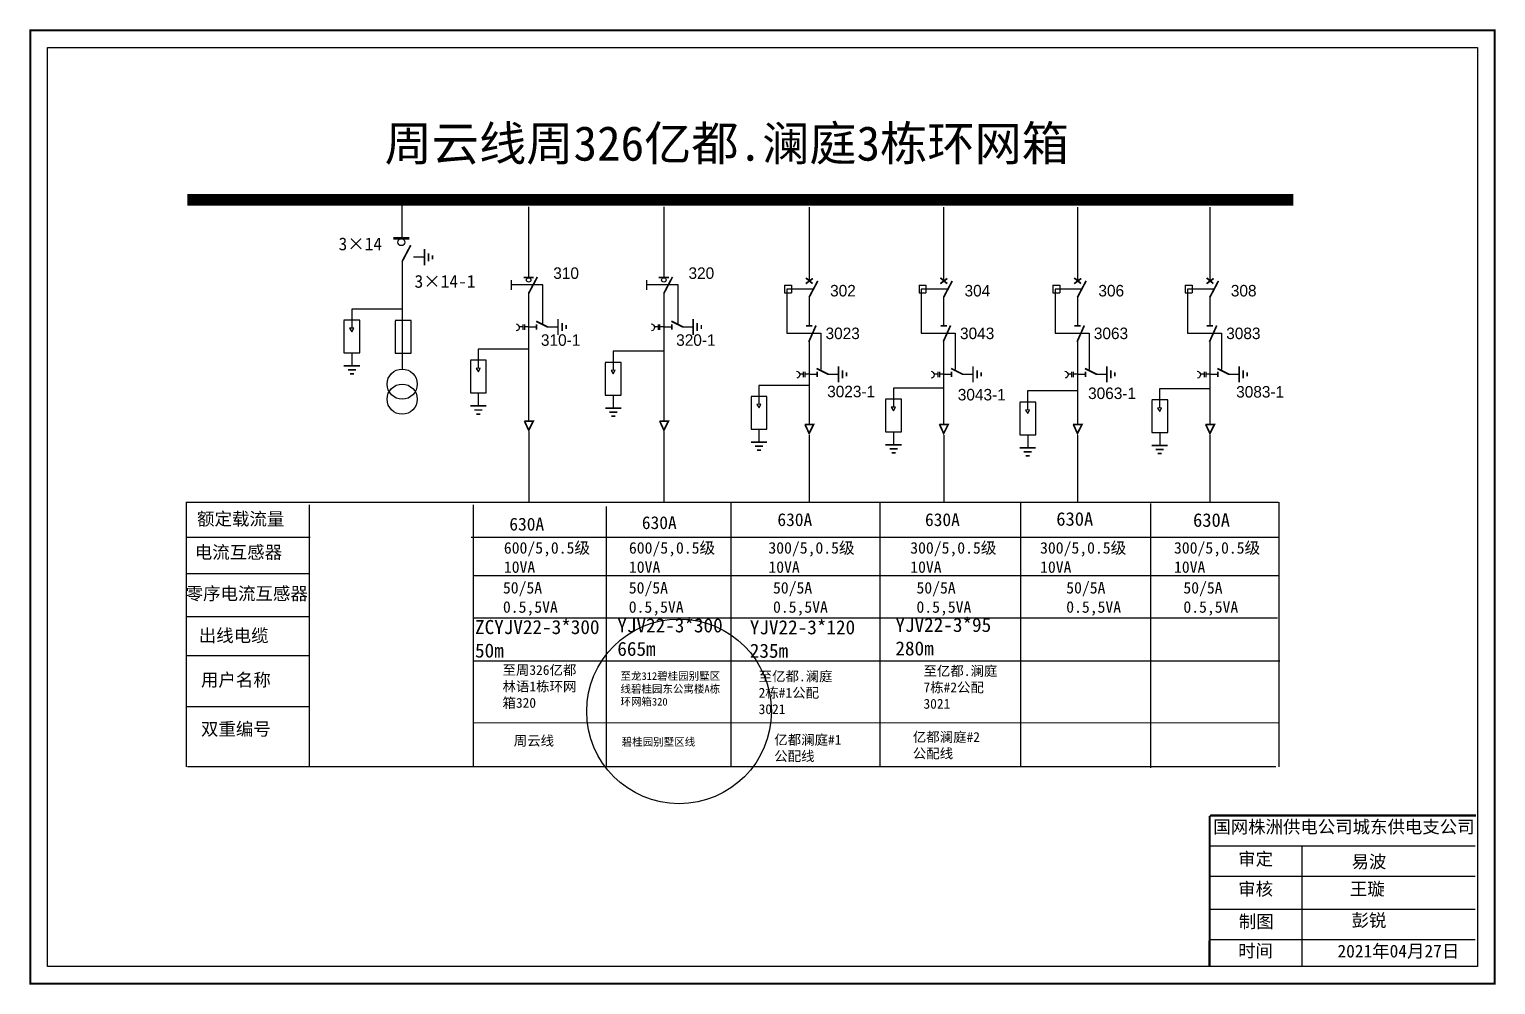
# Model space of a CAD drawing. Extents: x 981 to 1593, y -353 to -88.
# Drawn here: x 1402.3 to 1592.9, y -351.4 to -227.2 of the extents above; entities that cross this region are included whole.
import ezdxf

# ---------------------------------------------------------------- set-up
doc = ezdxf.new("R2010")
doc.units = 0
doc.header["$LTSCALE"] = 5
doc.linetypes.add('ACAD_ISO02W100', pattern=[15, 12, -3])
doc.linetypes.add('CENTER', pattern=[50.8, 31.75, -6.35, 6.35, -6.35])
doc.layers.get('0').update_dxf_attribs({"linetype": 'CONTINUOUS'})
doc.layers.add('2', color=7, linetype='CONTINUOUS')
doc.styles.add('hztxt_txtstyle_0.00_0_0', font='simkai.ttf')
doc.styles.add('hztxt_txtstyle_1.80_0_0', font='', dxfattribs={"height": 1.8, "bigfont": 'hztxt.shx'})
doc.styles.add('hztxt_txtstyle_2.70_0_0', font='simkai.ttf', dxfattribs={"height": 2.7})
doc.styles.add('字体', font='simkai_0.ttf', dxfattribs={"height": 2.5})
doc.styles.get('hztxt_txtstyle_1.80_0_0').set_extended_font_data('hztxt')

# ---------------------------------------------------------------- blocks, each defined once
blk = doc.blocks.new('JD')
for points in [[(-2, 0.2), (-2, -0.2), (2, 0.2), (2, -0.2)], [(1, -1.2), (1, -0.8), (-1, -1.2), (-1, -0.8)], [(-0.5, -1.8), (-0.5, -2.2), (0.5, -1.8), (0.5, -2.2)]]:
    blk.add_trace(points)

msp = doc.modelspace()

# ---------------------------------------------------------------- linework, layer by layer
at = {"color": 0}
for p, q in [((1450.74, -249.38), (1450.74, -254.31)), ((1467.22, -250.28), (1467.22, -259.45)), ((1484.8, -250.28), (1484.8, -259.45)), ((1503.68, -250.34), (1503.68, -259.96)), ((1521.17, -250.34), (1521.17, -259.96)), ((1538.57, -250.34), (1538.57, -259.96)), ((1555.78, -250.34), (1555.78, -259.96)), ((1452.24, -256.81), (1453.65, -256.81)), ((1450.77, -257.37), (1450.77, -271.35)), ((1500.49, -260.48), (1501.38, -260.48)), ((1500.49, -260.48), (1500.49, -261.48)), ((1501.38, -260.48), (1501.38, -261.48)), ((1517.97, -260.48), (1517.97, -261.48)), ((1517.97, -260.48), (1518.87, -260.48)), ((1518.87, -260.48), (1518.87, -261.48)), ((1535.37, -260.48), (1535.37, -261.48)), ((1535.37, -260.48), (1536.27, -260.48)), ((1536.27, -260.48), (1536.27, -261.48)), ((1552.58, -260.48), (1553.48, -260.48)), ((1552.58, -260.48), (1552.58, -261.48)), ((1553.48, -260.48), (1553.48, -261.48)), ((1467.22, -261.49), (1467.22, -278.15)), ((1484.8, -261.49), (1484.8, -278.15)), ((1500.49, -261.48), (1501.38, -261.48)), ((1503.68, -262), (1503.68, -265.71)), ((1517.97, -261.48), (1518.87, -261.48)), ((1521.17, -262), (1521.17, -265.71)), ((1535.37, -261.48), (1536.27, -261.48)), ((1538.57, -262), (1538.57, -265.71)), ((1552.58, -261.48), (1553.48, -261.48)), ((1555.78, -262), (1555.78, -265.71)), ((1467.22, -265.92), (1468.26, -265.92)), ((1469.61, -265.89), (1471.02, -265.89)), ((1484.8, -265.92), (1485.84, -265.92)), ((1487.19, -265.89), (1488.6, -265.89)), ((1503.68, -267.57), (1503.68, -278.53)), ((1521.17, -267.57), (1521.17, -278.53)), ((1538.57, -267.57), (1538.57, -278.53)), ((1555.78, -267.57), (1555.78, -278.53)), ((1503.68, -272.07), (1504.72, -272.07)), ((1506.07, -272.04), (1507.48, -272.04)), ((1521.17, -272.07), (1522.21, -272.07)), ((1523.56, -272.04), (1524.97, -272.04)), ((1538.57, -272.07), (1539.6, -272.07)), ((1540.96, -272.04), (1542.37, -272.04)), ((1555.78, -272.07), (1556.82, -272.07)), ((1558.17, -272.04), (1559.58, -272.04)), ((1438.83, -293.3), (1422.78, -293.3)), ((1438.77, -298.02), (1422.72, -298.02)), ((1438.77, -303.59), (1422.72, -303.59)), ((1438.71, -308.68), (1422.66, -308.68)), ((1438.77, -315.29), (1422.71, -315.29))]:
    msp.add_line(p, q, dxfattribs=at)
at = {"color": 0, "linetype": 'ACAD_ISO02W100'}
for p, q in [((1504.13, -261), (1500.77, -261)), ((1500.77, -261), (1500.77, -266.71)), ((1521.62, -261), (1518.26, -261)), ((1518.26, -261), (1518.26, -266.71)), ((1539.02, -261), (1535.66, -261)), ((1535.66, -261), (1535.66, -266.71)), ((1556.23, -261), (1552.87, -261)), ((1552.87, -261), (1552.87, -266.71)), ((1500.77, -266.71), (1505.2, -266.71)), ((1505.2, -266.71), (1505.2, -271.43)), ((1518.26, -266.71), (1522.69, -266.71)), ((1522.69, -266.71), (1522.69, -271.43)), ((1535.66, -266.71), (1540.09, -266.71)), ((1540.09, -266.71), (1540.09, -271.43)), ((1552.87, -266.71), (1557.3, -266.71)), ((1557.3, -266.71), (1557.3, -271.43))]:
    msp.add_line(p, q, dxfattribs=at)
at = {"color": 0, "linetype": 'CENTER'}
for p, q in [((1467.23, -279.49), (1467.23, -288.7)), ((1484.81, -279.49), (1484.81, -288.7)), ((1503.69, -280), (1503.69, -288.65)), ((1521.18, -280), (1521.18, -288.65)), ((1538.57, -280), (1538.57, -288.65)), ((1555.79, -280), (1555.79, -288.65))]:
    msp.add_line(p, q, dxfattribs=at)
at = {"color": 0, "linetype": 'Continuous'}
for p, q in [((1422.68, -288.68), (1564.68, -288.68)), ((1422.75, -323.09), (1422.75, -288.68)), ((1438.69, -289.05), (1438.69, -323.09)), ((1460, -289.05), (1460, -323.09)), ((1477.28, -289.28), (1477.28, -323.06)), ((1493.52, -288.74), (1493.52, -323.08)), ((1512.86, -288.74), (1512.86, -323.08)), ((1531.16, -288.77), (1531.16, -323.11)), ((1548.06, -288.88), (1548.06, -323.22)), ((1564.76, -288.7), (1564.76, -323.11)), ((1459.74, -293.27), (1564.72, -293.27)), ((1460, -298.22), (1564.76, -298.22)), ((1460, -303.74), (1564.59, -303.74)), ((1460, -309.33), (1564.87, -309.33)), ((1460, -317.38), (1564.76, -317.36)), ((1564.36, -323.09), (1422.86, -323.09)), ((1555.76, -329.46), (1590.27, -329.46)), ((1555.76, -333.4), (1590.27, -333.4)), ((1567.73, -333.42), (1567.73, -349.09)), ((1555.76, -337.33), (1590.27, -337.33)), ((1555.76, -341.62), (1590.27, -341.62)), ((1555.76, -345.55), (1590.27, -345.55))]:
    msp.add_line(p, q, dxfattribs=at)
at = {"color": 0, "linetype": 'Continuous', "const_width": 0.277}
msp.add_lwpolyline([(1402.45, -227.36), (1592.8, -227.36), (1592.8, -351.3), (1402.45, -351.3)], close=True, dxfattribs=at)
at = {"color": 0, "linetype": 'Continuous'}
msp.add_lwpolyline([(1404.69, -229.6), (1590.56, -229.6), (1590.56, -349.06), (1404.69, -349.06)], close=True, dxfattribs=at)
at = {"color": 0}
for points, const_width in [([(1422.86, -249.38), (1566.63, -249.38)], 1.5), ([(1449.62, -254.38), (1451.72, -254.38)], 0.357), ([(1450.77, -257.42), (1451.89, -255.29)], 0.225), ([(1466.56, -259.48), (1467.88, -259.48)], 0.225), ([(1467.22, -261.55), (1468.35, -259.42)], 0.225), ([(1484.14, -259.48), (1485.46, -259.48)], 0.225), ([(1484.8, -261.55), (1485.92, -259.42)], 0.225), ([(1503.25, -260.29), (1504.17, -259.61)], 0.225), ([(1503.26, -259.54), (1504.14, -260.28)], 0.225), ([(1503.68, -262.06), (1504.81, -259.93)], 0.225), ([(1520.74, -260.29), (1521.65, -259.61)], 0.225), ([(1520.75, -259.54), (1521.63, -260.28)], 0.225), ([(1521.17, -262.06), (1522.29, -259.93)], 0.225), ([(1538.15, -259.54), (1539.03, -260.28)], 0.225), ([(1538.14, -260.29), (1539.05, -259.61)], 0.225), ([(1538.57, -262.06), (1539.69, -259.93)], 0.225), ([(1555.35, -260.29), (1556.27, -259.61)], 0.225), ([(1555.36, -259.54), (1556.24, -260.28)], 0.225), ([(1555.78, -262.06), (1556.9, -259.93)], 0.225), ([(1468.2, -265.17), (1469.7, -265.92)], 0.225), ([(1468.26, -265.57), (1468.26, -266.26)], 0.225), ([(1485.78, -265.17), (1487.28, -265.92)], 0.225), ([(1485.84, -265.57), (1485.84, -266.26)], 0.225), ([(1503.28, -265.77), (1504.11, -265.77)], 0.225), ([(1503.64, -267.85), (1504.58, -265.73)], 0.225), ([(1520.77, -265.77), (1521.6, -265.77)], 0.225), ([(1521.12, -267.85), (1522.07, -265.73)], 0.225), ([(1538.16, -265.77), (1538.99, -265.77)], 0.225), ([(1538.52, -267.85), (1539.46, -265.73)], 0.225), ([(1555.38, -265.77), (1556.21, -265.77)], 0.225), ([(1555.73, -267.85), (1556.68, -265.73)], 0.225), ([(1504.66, -271.32), (1506.16, -272.07)], 0.225), ([(1504.72, -271.73), (1504.72, -272.42)], 0.225), ([(1522.15, -271.32), (1523.65, -272.07)], 0.225), ([(1522.21, -271.73), (1522.21, -272.42)], 0.225), ([(1539.54, -271.32), (1541.04, -272.07)], 0.225), ([(1539.6, -271.73), (1539.6, -272.42)], 0.225), ([(1556.76, -271.32), (1558.26, -272.07)], 0.225), ([(1556.82, -271.73), (1556.82, -272.42)], 0.225), ([(1466.67, -278.18), (1467.81, -278.18), (1467.23, -279.34), (1466.68, -278.16)], 0.225), ([(1484.25, -278.18), (1485.39, -278.18), (1484.81, -279.34), (1484.26, -278.16)], 0.225), ([(1503.13, -278.6), (1504.27, -278.6), (1503.69, -279.76), (1503.14, -278.58)], 0.225), ([(1520.62, -278.6), (1521.76, -278.6), (1521.18, -279.76), (1520.63, -278.58)], 0.225), ([(1538.01, -278.6), (1539.16, -278.6), (1538.57, -279.76), (1538.03, -278.58)], 0.225), ([(1555.23, -278.6), (1556.37, -278.6), (1555.79, -279.76), (1555.24, -278.58)], 0.225)]:
    msp.add_lwpolyline(points, dxfattribs=dict(at, const_width=const_width))
for points in [[(1464.96, -259.82), (1464.96, -261.07)], [(1482.53, -259.82), (1482.53, -261.07)], [(1443.2, -265.09), (1443.2, -269.29), (1445.27, -269.29), (1445.27, -265.04), (1443.2, -265.04)], [(1449.88, -265.11), (1449.88, -269.31), (1451.96, -269.31), (1451.96, -265.07), (1449.88, -265.07)], [(1466.47, -265.91), (1465.99, -265.91)], [(1466.47, -265.59), (1466.47, -266.27)], [(1466.68, -265.59), (1466.68, -266.27)], [(1467.22, -265.91), (1466.68, -265.91)], [(1484.04, -265.91), (1483.57, -265.91)], [(1484.04, -265.59), (1484.04, -266.27)], [(1484.25, -265.59), (1484.25, -266.27)], [(1484.8, -265.91), (1484.25, -265.91)], [(1459.65, -270.3), (1459.65, -274.5), (1461.72, -274.5), (1461.72, -270.25), (1459.65, -270.25)], [(1477.18, -270.58), (1477.18, -274.78), (1479.26, -274.78), (1479.26, -270.53), (1477.18, -270.53)], [(1502.93, -272.06), (1502.45, -272.06)], [(1502.93, -271.75), (1502.93, -272.43)], [(1503.14, -271.75), (1503.14, -272.43)], [(1503.68, -272.06), (1503.14, -272.06)], [(1520.41, -272.06), (1519.94, -272.06)], [(1520.41, -271.75), (1520.41, -272.43)], [(1520.62, -271.75), (1520.62, -272.43)], [(1521.17, -272.06), (1520.62, -272.06)], [(1537.81, -272.06), (1537.34, -272.06)], [(1537.81, -271.75), (1537.81, -272.43)], [(1538.02, -271.75), (1538.02, -272.43)], [(1538.56, -272.06), (1538.02, -272.06)], [(1555.03, -272.06), (1554.55, -272.06)], [(1555.03, -271.75), (1555.03, -272.43)], [(1555.24, -271.75), (1555.24, -272.43)], [(1555.78, -272.06), (1555.24, -272.06)], [(1496.13, -275), (1496.13, -279.2), (1498.2, -279.2), (1498.2, -274.95), (1496.13, -274.95)], [(1513.62, -275.37), (1513.62, -279.57), (1515.69, -279.57), (1515.69, -275.32), (1513.62, -275.32)], [(1531.06, -275.73), (1531.06, -279.93), (1533.14, -279.93), (1533.14, -275.68), (1531.06, -275.68)], [(1548.22, -275.46), (1548.22, -279.66), (1550.3, -279.66), (1550.3, -275.41), (1548.22, -275.41)]]:
    msp.add_lwpolyline(points, dxfattribs=at)
at = {"color": 0, "linetype": 'ACAD_ISO02W100'}
for points in [[(1469.06, -265.56), (1469.06, -260.45), (1464.96, -260.45)], [(1486.64, -265.56), (1486.64, -260.45), (1482.53, -260.45)]]:
    msp.add_lwpolyline(points, dxfattribs=at)
at = {"linetype": 'Continuous'}
for points in [[(1450.77, -263.59), (1444.23, -263.59), (1444.22, -266.07)], [(1444.24, -269.29), (1444.24, -270.87)], [(1467.22, -268.81), (1460.68, -268.81), (1460.67, -271.29)], [(1484.75, -269.08), (1478.21, -269.08), (1478.21, -271.56)], [(1460.68, -274.5), (1460.68, -276.08)], [(1503.7, -273.51), (1497.16, -273.51), (1497.15, -275.98)], [(1521.19, -273.87), (1514.65, -273.87), (1514.64, -276.35)], [(1538.64, -274.24), (1532.09, -274.24), (1532.09, -276.72)], [(1555.8, -273.96), (1549.25, -273.96), (1549.25, -276.44)], [(1478.22, -274.78), (1478.22, -276.36)], [(1497.16, -279.2), (1497.16, -280.78)], [(1514.66, -279.57), (1514.66, -281.15)], [(1532.1, -279.93), (1532.1, -281.51)], [(1549.26, -279.66), (1549.26, -281.24)]]:
    msp.add_lwpolyline(points, dxfattribs=at)
for points in [[(1444.24, -266.53), (1444.48, -266.06), (1443.95, -266.09)], [(1460.69, -271.75), (1460.93, -271.27), (1460.4, -271.3)], [(1478.22, -272.02), (1478.46, -271.55), (1477.93, -271.57)], [(1497.17, -276.44), (1497.41, -275.97), (1496.88, -276)], [(1514.66, -276.81), (1514.9, -276.34), (1514.37, -276.36)], [(1532.1, -277.18), (1532.35, -276.7), (1531.82, -276.73)], [(1549.26, -276.9), (1549.51, -276.43), (1548.98, -276.46)]]:
    msp.add_lwpolyline(points, close=True, dxfattribs=at)
at = {"color": 0}
for points in [[(1465.59, -265.52, -0.877934), (1465.61, -266.43)], [(1483.17, -265.52, -0.877934), (1483.19, -266.43)], [(1502.05, -271.68, -0.877934), (1502.07, -272.59)], [(1519.54, -271.68, -0.877934), (1519.55, -272.59)], [(1536.93, -271.68, -0.877934), (1536.95, -272.59)], [(1554.15, -271.68, -0.877934), (1554.17, -272.59)]]:
    msp.add_lwpolyline(points, format="xyb", dxfattribs=at)
at = {"color": 0, "linetype": 'Continuous', "const_width": 0.277}
for points in [[(1555.76, -329.51), (1555.74, -349.02)], [(1555.84, -329.44), (1590.36, -329.44)]]:
    msp.add_lwpolyline(points, dxfattribs=at)
at = {"color": 0}
for centre, radius in [((1450.67, -254.89), 0.457), ((1467.22, -259.8), 0.288), ((1484.8, -259.8), 0.288)]:
    msp.add_circle(centre, radius, dxfattribs=at)
at = {"color": 1}
msp.add_circle((1486.78, -315.9), 12.01, dxfattribs=at)
at = {"layer": '2', "color": 0}
for centre in [(1450.78, -273.35), (1450.78, -275.31)]:
    msp.add_circle(centre, 1.96, dxfattribs=at)

# ---------------------------------------------------------------- block references
at = {"color": 0, "xscale": 0.5241982881892113, "yscale": 0.5241982881892113, "zscale": 0.5241982881892701, "rotation": 90}
for p in [(1453.67, -256.85), (1471.04, -265.93), (1488.62, -265.93), (1507.5, -272.08), (1524.99, -272.08), (1542.39, -272.08), (1559.6, -272.08)]:
    msp.add_blockref('JD', p, dxfattribs=at)
at = {"color": 0, "xscale": 0.5241982881891545, "yscale": 0.5241982881892113, "zscale": 0.5241982881892701}
for p in [(1444.24, -270.97), (1460.68, -276.19), (1478.22, -276.46), (1497.16, -280.88), (1514.66, -281.25), (1532.1, -281.62), (1549.26, -281.34)]:
    msp.add_blockref('JD', p, dxfattribs=at)

# ---------------------------------------------------------------- texts
at = {"color": 0, "linetype": 'Continuous', "style": 'hztxt_txtstyle_2.70_0_0'}
for s, p in [('3×14', (1442.51, -255.95)), ('3×14-1', (1452.39, -260.82))]:
    msp.add_text(s, height=1.664, dxfattribs=at).set_placement(p)
at = {"color": 0, "style": 'hztxt_txtstyle_1.80_0_0'}
for s, p in [('310', (1470.42, -259.67)), ('320', (1488, -259.67)), ('302', (1506.41, -261.95)), ('304', (1523.89, -261.95)), ('306', (1541.29, -261.95)), ('308', (1558.51, -261.95)), ('310-1', (1468.82, -268.37)), ('320-1', (1486.4, -268.37)), ('3023', (1505.82, -267.5)), ('3043', (1523.3, -267.5)), ('3063', (1540.7, -267.5)), ('3083', (1557.91, -267.5)), ('3023-1', (1506.03, -275.06)), ('3043-1', (1523.01, -275.47)), ('3063-1', (1539.95, -275.29)), ('3083-1', (1559.2, -275.1))]:
    msp.add_text(s, height=1.498, dxfattribs=at).set_placement(p)
at = {"color": 7, "linetype": 'Continuous', "true_color": 0xffffff, "attachment_point": 1}
for s, insert, char_height, width, style in [('周云线周326亿都.澜庭3栋环网箱', (1448.5, -239.8), 4.5, 135.8463, '字体'), ('ZCYJV22-3*300\\P50m', (1460.25, -304.02), 1.8306, 29.5106, 'hztxt_txtstyle_2.70_0_0'), ('YJV22-3*300\\P665m', (1478.75, -303.8), 1.8305, 29.5106, 'hztxt_txtstyle_2.70_0_0'), ('YJV22-3*120\\P235m', (1495.97, -304.05), 1.8305, 29.5106, 'hztxt_txtstyle_2.70_0_0'), ('YJV22-3*95\\P280m', (1514.9, -303.74), 1.831, 29.5106, 'hztxt_txtstyle_2.70_0_0'), ('{\\fSimSun|b0|i0|c134|p2;至周326亿都林语1栋环网箱320}', (1463.82, -309.88), 1.2814, 10.3053, 'hztxt_txtstyle_2.70_0_0'), ('{\\fSimSun|b0|i0|c134|p2;至亿都.澜庭2栋#1公配3021}', (1497.12, -310.7), 1.2814, 10.3053, 'hztxt_txtstyle_2.70_0_0'), ('{\\fSimSun|b0|i0|c134|p2;至亿都.澜庭7栋#2公配3021}', (1518.55, -310), 1.2814, 10.3053, 'hztxt_txtstyle_2.70_0_0'), ('{\\fSimSun|b0|i0|c134|p2;周云线}', (1465.28, -319.07), 1.2814, 10.3053, 'hztxt_txtstyle_2.70_0_0'), ('{\\fSimSun|b0|i0|c134|p2;\\C7;亿都澜庭#1公配线}', (1499.15, -318.95), 1.2814, 10.3053, 'hztxt_txtstyle_2.70_0_0'), ('{\\fSimSun|b0|i0|c134|p2;\\C7;亿都澜庭#2公配线}', (1517.16, -318.59), 1.2814, 10.3053, 'hztxt_txtstyle_2.70_0_0'), ('国网株洲供电公司城东供电支公司', (1556.23, -330.08), 1.6602, 82.0179, '字体'), ('2021年04月27日', (1572.37, -346.24), 1.6602, 15.8703, '字体')]:
    msp.add_mtext(s, dxfattribs=dict(at, insert=insert, char_height=char_height, width=width, style=style))
at = {"color": 0, "linetype": 'Continuous', "attachment_point": 1}
for s, insert, char_height, width, style in [('{\\fSimSun|b0|i0|c134|p2;额定载流量}', (1424.11, -290.04), 1.6641, 26.8279, 'hztxt_txtstyle_2.70_0_0'), ('{\\fSimSun|b0|i0|c134|p2;630A}', (1464.71, -290.72), 1.6641, 26.8279, 'hztxt_txtstyle_2.70_0_0'), ('{\\fSimSun|b0|i0|c134|p2;630A}', (1481.94, -290.53), 1.6641, 26.8279, 'hztxt_txtstyle_2.70_0_0'), ('{\\fSimSun|b0|i0|c134|p2;630A}', (1499.56, -290.14), 1.6641, 26.8279, 'hztxt_txtstyle_2.70_0_0'), ('{\\fSimSun|b0|i0|c134|p2;630A}', (1518.75, -290.14), 1.6641, 26.8279, 'hztxt_txtstyle_2.70_0_0'), ('{\\fSimSun|b0|i0|c134|p2;630A}', (1535.82, -290), 1.7636, 14.1809, 'hztxt_txtstyle_0.00_0_0'), ('{\\fSimSun|b0|i0|c134|p2;630A}', (1553.6, -290.14), 1.7636, 14.1809, 'hztxt_txtstyle_0.00_0_0'), ('{\\fSimSun|b0|i0|c134|p2;电流互感器}', (1423.82, -294.37), 1.6641, 26.8279, 'hztxt_txtstyle_2.70_0_0'), ('\\A1;{\\fSimSun|b0|i0|c134|p2;600/5,0.5级\\P10VA}', (1464, -293.89), 1.4977, 27.6169, 'hztxt_txtstyle_2.70_0_0'), ('\\A1;{\\fSimSun|b0|i0|c134|p2;600/5,0.5级\\P10VA}', (1480.26, -293.89), 1.4977, 27.6169, 'hztxt_txtstyle_2.70_0_0'), ('\\A1;{\\fSimSun|b0|i0|c134|p2;300/5,0.5级\\P10VA}', (1498.39, -293.89), 1.4977, 27.6169, 'hztxt_txtstyle_2.70_0_0'), ('\\A1;{\\fSimSun|b0|i0|c134|p2;300/5,0.5级\\P10VA}', (1516.83, -293.89), 1.4977, 27.6169, 'hztxt_txtstyle_2.70_0_0'), ('\\A1;{\\fSimSun|b0|i0|c134|p2;300/5,0.5级\\P10VA}', (1533.71, -293.89), 1.4977, 27.6169, 'hztxt_txtstyle_2.70_0_0'), ('\\A1;{\\fSimSun|b0|i0|c134|p2;300/5,0.5级\\P10VA}', (1551.12, -293.89), 1.4977, 27.6169, 'hztxt_txtstyle_2.70_0_0'), ('{\\fSimSun|b0|i0|c134|p2;50/5A\\P0.5,5VA}', (1463.88, -299.08), 1.4977, 26.8279, 'hztxt_txtstyle_2.70_0_0'), ('{\\fSimSun|b0|i0|c134|p2;50/5A\\P0.5,5VA}', (1480.24, -299.08), 1.4977, 26.8279, 'hztxt_txtstyle_2.70_0_0'), ('{\\fSimSun|b0|i0|c134|p2;50/5A\\P0.5,5VA}', (1498.99, -299.08), 1.4977, 26.8279, 'hztxt_txtstyle_2.70_0_0'), ('{\\fSimSun|b0|i0|c134|p2;50/5A\\P0.5,5VA}', (1517.64, -299.08), 1.4977, 26.8279, 'hztxt_txtstyle_2.70_0_0'), ('{\\fSimSun|b0|i0|c134|p2;50/5A\\P0.5,5VA}', (1537.11, -299.08), 1.4977, 26.8279, 'hztxt_txtstyle_2.70_0_0'), ('{\\fSimSun|b0|i0|c134|p2;50/5A\\P0.5,5VA}', (1552.34, -299.08), 1.4977, 26.8279, 'hztxt_txtstyle_2.70_0_0'), ('{\\fSimSun|b0|i0|c134|p2;零序电流互感器}', (1422.63, -299.74), 1.6641, 26.8279, 'hztxt_txtstyle_2.70_0_0'), ('{\\fSimSun|b0|i0|c134|p2;出线电缆}', (1424.33, -305.2), 1.6641, 26.8279, 'hztxt_txtstyle_2.70_0_0'), ('{\\fSimSun|b0|i0|c134|p2;用户名称}', (1424.62, -310.97), 1.6641, 26.8279, 'hztxt_txtstyle_2.70_0_0'), ('{\\fSimSun|b0|i0|c134|p2;至龙}312{\\fSimSun|b0|i0|c134|p2;碧桂园别墅区线碧桂园东公寓楼A栋环网箱320}', (1479.16, -310.81), 1, 13.1827, '字体'), ('{\\fSimSun|b0|i0|c134|p2;双重编号}', (1424.62, -317.36), 1.6641, 26.8279, 'hztxt_txtstyle_2.70_0_0'), ('{\\fSimSun|b0|i0|c134|p2;碧桂园别墅区线}', (1479.32, -319.37), 1, 13.1827, '字体'), ('\\f\uffbfﾬￌﾣﾤ_GB2312|b0|i0|c134|p49;审定', (1559.46, -334.26), 1.6602, 12.9834, '字体'), ('易波', (1574.2, -334.61), 1.66, 12.9834, '字体'), ('\\f\uffbfﾬￌﾣﾤ_GB2312|b0|i0|c134|p49;审核', (1559.46, -338.17), 1.6602, 12.9834, '字体'), ('王璇', (1573.99, -338.15), 1.66, 12.9834, '字体'), ('\\f\uffbfﾬￌﾣﾤ_GB2312|b0|i0|c134|p49;制图', (1559.55, -342.39), 1.6602, 12.9834, '字体'), ('彭锐', (1574.2, -342.24), 1.66, 12.9834, '字体'), ('\\f\uffbfﾬￌﾣﾤ_GB2312|b0|i0|c134|p49;时间', (1559.46, -346.2), 1.6602, 12.9834, '字体')]:
    msp.add_mtext(s, dxfattribs=dict(at, insert=insert, char_height=char_height, width=width, style=style))

doc.saveas('drawing.dxf')
